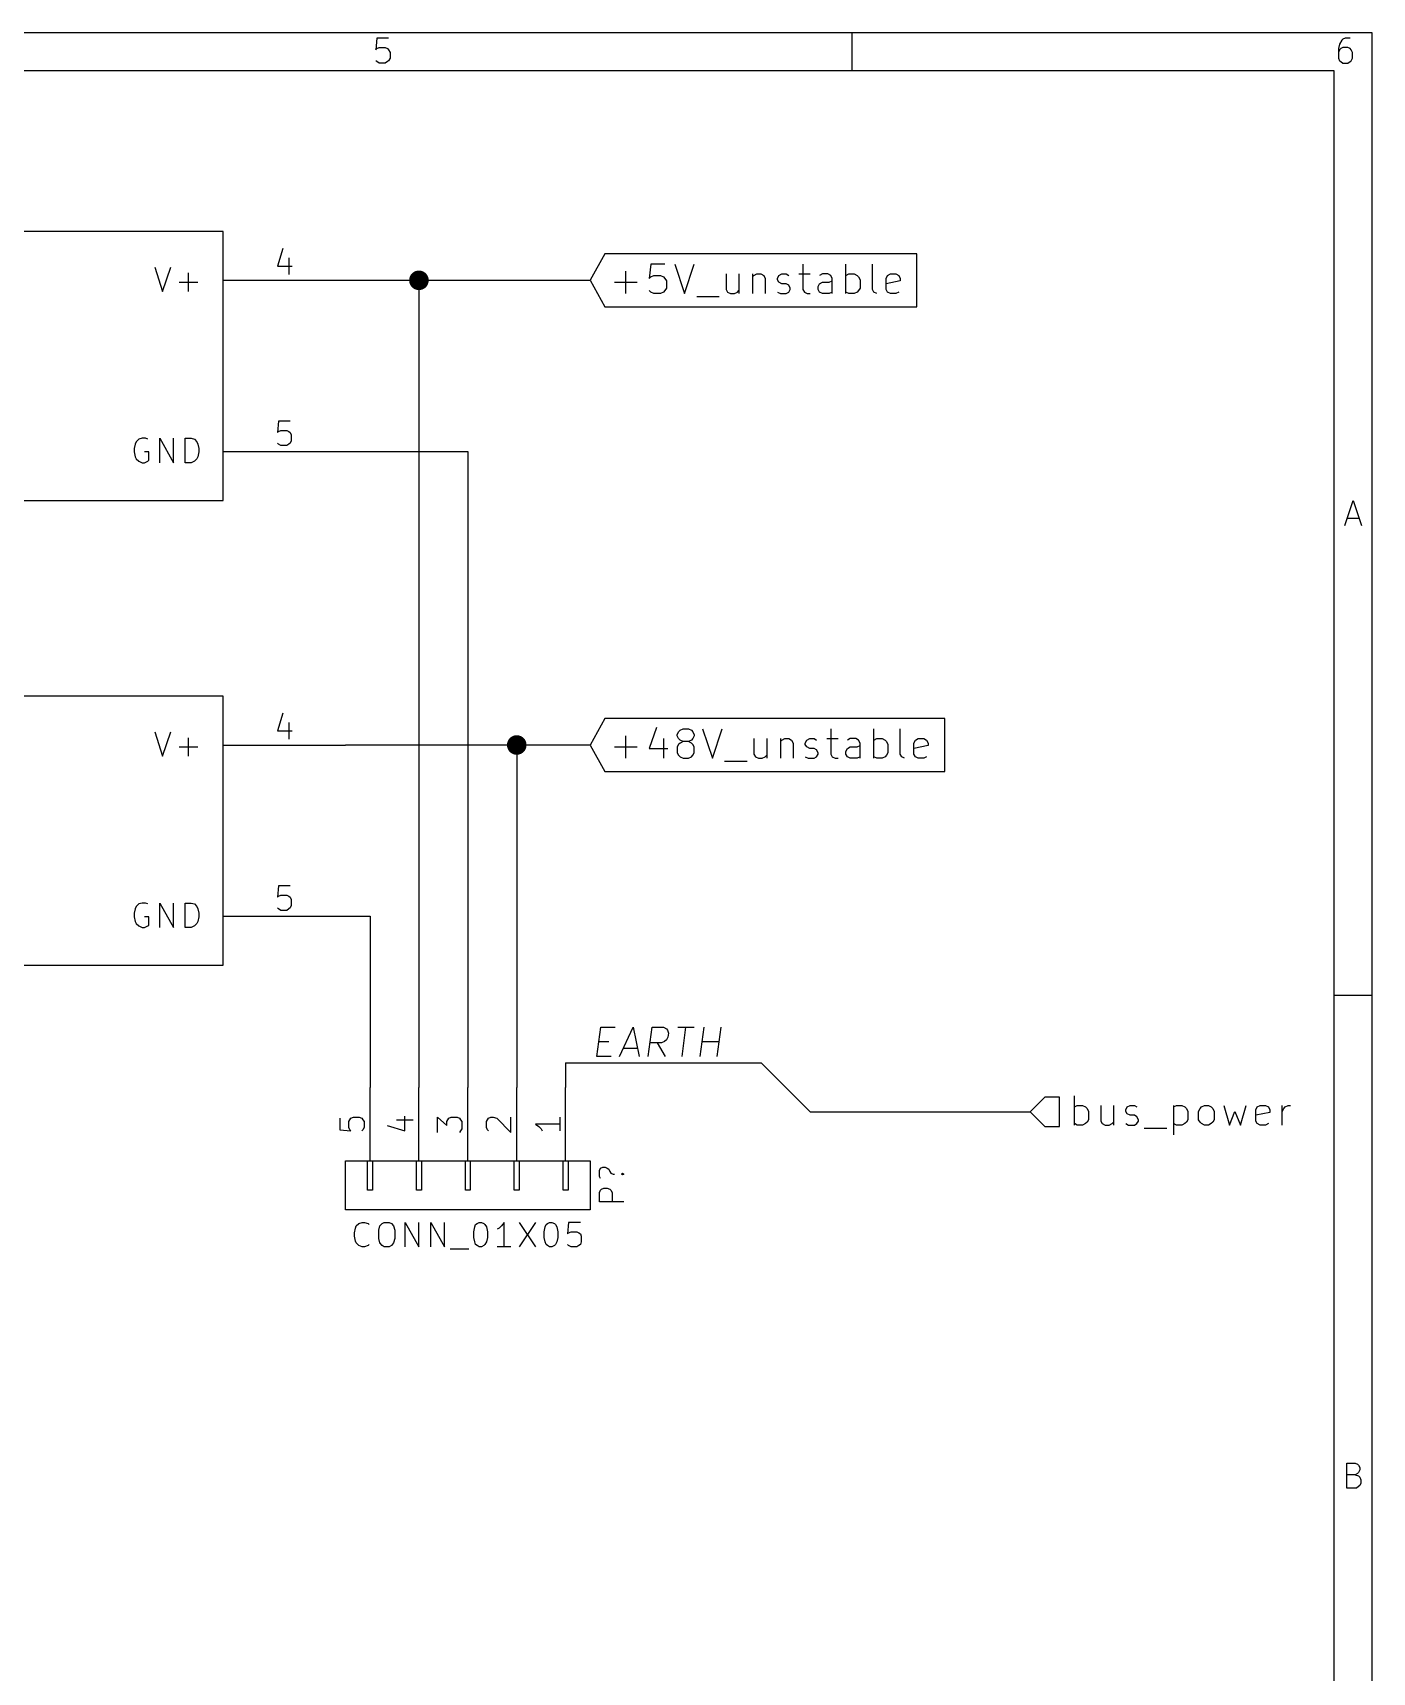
# Model space of a CAD drawing. Extents: x 10 to 287, y -200 to -10.
# Drawn here: x 217.4 to 287, y -95.1 to -10 of the extents above; entities that cross this region are included whole.
import ezdxf

# ---------------------------------------------------------------- set-up
doc = ezdxf.new("R2010")
doc.units = 0
doc.header["$MEASUREMENT"] = 0
doc.layers.add('BLACK', color=7, linetype='CONTINUOUS')
doc.layers.add('WHITE', color=7, linetype='CONTINUOUS')

msp = doc.modelspace()

# ---------------------------------------------------------------- linework, layer by layer
at = {"layer": 'Black'}
for p, q in [((286.995, -10.0076), (10.0076, -10.0076)), ((259.994, -11.9888), (259.994, -10.0076)), ((286.995, -200), (286.995, -10.0076)), ((235.306, -10.287), (235.255, -10.8966)), ((235.255, -10.8966), (235.306, -10.8204)), ((235.915, -10.287), (235.306, -10.287)), ((235.306, -10.8204), (235.433, -10.7696)), ((235.433, -10.7696), (235.737, -10.7696)), ((235.737, -10.7696), (235.864, -10.8204)), ((235.864, -10.8204), (235.915, -10.8966)), ((235.915, -10.8966), (235.991, -11.0236)), ((235.991, -11.0236), (235.991, -11.3284)), ((285.293, -10.5918), (285.242, -10.8204)), ((285.242, -10.8204), (285.242, -11.3284)), ((285.293, -10.8966), (285.242, -11.0236)), ((285.42, -10.3886), (285.293, -10.5918)), ((285.369, -10.8204), (285.293, -10.8966)), ((285.471, -10.7696), (285.369, -10.8204)), ((285.471, -10.3378), (285.42, -10.3886)), ((285.598, -10.287), (285.471, -10.3378)), ((285.725, -10.7696), (285.471, -10.7696)), ((285.852, -10.287), (285.598, -10.287)), ((285.852, -10.8204), (285.725, -10.7696)), ((285.902, -10.8966), (285.852, -10.8204)), ((285.979, -11.0236), (285.902, -10.8966)), ((285.979, -11.3284), (285.979, -11.0236)), ((235.306, -11.5062), (235.255, -11.4554)), ((235.433, -11.5824), (235.306, -11.5062)), ((235.737, -11.5824), (235.433, -11.5824)), ((235.864, -11.5062), (235.737, -11.5824)), ((235.915, -11.4554), (235.864, -11.5062)), ((235.991, -11.3284), (235.915, -11.4554)), ((285.242, -11.3284), (285.293, -11.4554)), ((285.293, -11.4554), (285.369, -11.5062)), ((285.369, -11.5062), (285.471, -11.5824)), ((285.471, -11.5824), (285.725, -11.5824)), ((285.725, -11.5824), (285.852, -11.5062)), ((285.852, -11.5062), (285.902, -11.4554)), ((285.902, -11.4554), (285.979, -11.3284)), ((285.013, -11.9888), (11.9888, -11.9888)), ((285.013, -198.018), (285.013, -11.9888)), ((227.33, -20.32), (185.42, -20.32)), ((227.33, -34.29), (227.33, -20.32)), ((230.429, -21.209), (230.149, -22.1234)), ((230.149, -22.1234), (230.911, -22.1234)), ((230.734, -21.6916), (230.734, -22.5552)), ((247.142, -21.4884), (246.38, -22.86)), ((263.347, -21.4884), (247.142, -21.4884)), ((249.53, -22.0218), (249.453, -22.7584)), ((250.266, -22.0218), (249.53, -22.0218)), ((250.774, -22.0218), (251.282, -23.5458)), ((251.282, -23.5458), (251.79, -22.0218)), ((257.429, -22.0218), (257.429, -23.3426)), ((259.664, -23.5458), (259.664, -22.0218)), ((261.036, -23.3426), (261.036, -22.0218)), ((263.347, -22.86), (263.347, -21.4884)), ((227.33, -22.86), (233.68, -22.86)), ((233.68, -22.86), (246.38, -22.86)), ((237.49, -22.86), (237.49, -64.77)), ((246.38, -22.86), (247.142, -24.2316)), ((247.65, -22.9616), (248.818, -22.9616)), ((248.234, -23.5458), (248.234, -22.3774)), ((249.453, -22.7584), (249.53, -22.6822)), ((249.53, -22.6822), (249.682, -22.606)), ((249.682, -22.606), (250.038, -22.606)), ((250.038, -22.606), (250.19, -22.6822)), ((250.19, -22.6822), (250.266, -22.7584)), ((250.266, -22.7584), (250.342, -22.8854)), ((250.342, -22.8854), (250.342, -23.2664)), ((253.441, -22.5298), (253.441, -23.3426)), ((254.102, -22.5298), (254.102, -23.5458)), ((254.813, -22.5298), (254.813, -23.5458)), ((254.813, -22.6822), (254.889, -22.606)), ((254.889, -22.606), (255.041, -22.5298)), ((255.041, -22.5298), (255.245, -22.5298)), ((255.245, -22.5298), (255.397, -22.606)), ((255.397, -22.606), (255.473, -22.7584)), ((255.473, -22.7584), (255.473, -23.5458)), ((256.108, -22.7584), (256.184, -22.606)), ((256.108, -22.8346), (256.108, -22.7584)), ((256.184, -22.9616), (256.108, -22.8346)), ((256.184, -22.606), (256.337, -22.5298)), ((256.337, -23.0378), (256.184, -22.9616)), ((256.337, -22.5298), (256.565, -22.5298)), ((256.565, -22.5298), (256.692, -22.606)), ((257.226, -22.5298), (257.81, -22.5298)), ((258.445, -22.5298), (258.293, -22.606)), ((258.293, -23.0378), (258.445, -22.9616)), ((258.724, -22.5298), (258.445, -22.5298)), ((258.445, -22.9616), (258.801, -22.9616)), ((258.877, -22.606), (258.724, -22.5298)), ((258.801, -22.9616), (258.953, -22.8854)), ((258.953, -22.7584), (258.877, -22.606)), ((258.953, -23.5458), (258.953, -22.7584)), ((259.664, -22.606), (259.817, -22.5298)), ((259.817, -22.5298), (260.096, -22.5298)), ((260.096, -22.5298), (260.248, -22.606)), ((260.248, -22.606), (260.325, -22.6822)), ((260.325, -22.6822), (260.401, -22.8346)), ((260.401, -22.8346), (260.401, -23.2664)), ((261.747, -22.7584), (261.823, -22.606)), ((261.747, -23.3426), (261.747, -22.7584)), ((262.484, -22.8854), (261.747, -23.0378)), ((261.823, -22.606), (261.976, -22.5298)), ((261.976, -22.5298), (262.255, -22.5298)), ((262.255, -22.5298), (262.407, -22.606)), ((262.407, -22.606), (262.484, -22.7584)), ((262.484, -22.7584), (262.484, -22.8854)), ((263.347, -24.2316), (263.347, -22.86)), ((249.53, -23.4696), (249.453, -23.3934)), ((249.682, -23.5458), (249.53, -23.4696)), ((250.038, -23.5458), (249.682, -23.5458)), ((250.19, -23.4696), (250.038, -23.5458)), ((250.266, -23.3934), (250.19, -23.4696)), ((250.342, -23.2664), (250.266, -23.3934)), ((251.917, -23.6982), (253.086, -23.6982)), ((253.441, -23.3426), (253.517, -23.4696)), ((253.517, -23.4696), (253.67, -23.5458)), ((253.67, -23.5458), (253.873, -23.5458)), ((253.873, -23.5458), (254.025, -23.4696)), ((254.025, -23.4696), (254.102, -23.3934)), ((256.108, -23.4696), (256.261, -23.5458)), ((256.261, -23.5458), (256.565, -23.5458)), ((256.565, -23.0378), (256.337, -23.0378)), ((256.692, -23.114), (256.565, -23.0378)), ((256.565, -23.5458), (256.692, -23.4696)), ((256.769, -23.2664), (256.692, -23.114)), ((256.692, -23.4696), (256.769, -23.3426)), ((256.769, -23.3426), (256.769, -23.2664)), ((257.429, -23.3426), (257.505, -23.4696)), ((257.505, -23.4696), (257.658, -23.5458)), ((257.658, -23.5458), (257.81, -23.5458)), ((258.216, -23.1902), (258.293, -23.0378)), ((258.216, -23.3426), (258.216, -23.1902)), ((258.293, -23.4696), (258.216, -23.3426)), ((258.445, -23.5458), (258.293, -23.4696)), ((258.801, -23.5458), (258.445, -23.5458)), ((258.953, -23.4696), (258.801, -23.5458)), ((259.817, -23.5458), (259.664, -23.4696)), ((260.096, -23.5458), (259.817, -23.5458)), ((260.248, -23.4696), (260.096, -23.5458)), ((260.325, -23.3934), (260.248, -23.4696)), ((260.401, -23.2664), (260.325, -23.3934)), ((261.112, -23.4696), (261.036, -23.3426)), ((261.264, -23.5458), (261.112, -23.4696)), ((261.823, -23.4696), (261.747, -23.3426)), ((261.976, -23.5458), (261.823, -23.4696)), ((262.255, -23.5458), (261.976, -23.5458)), ((262.407, -23.4696), (262.255, -23.5458)), ((247.142, -24.2316), (263.347, -24.2316)), ((230.2, -30.1752), (230.149, -30.7594)), ((230.81, -30.1752), (230.2, -30.1752)), ((230.149, -30.7594), (230.2, -30.7086)), ((230.2, -31.369), (230.149, -31.3182)), ((230.2, -30.7086), (230.327, -30.6578)), ((230.327, -31.4452), (230.2, -31.369)), ((230.327, -30.6578), (230.632, -30.6578)), ((230.632, -31.4452), (230.327, -31.4452)), ((230.632, -30.6578), (230.734, -30.7086)), ((230.734, -31.369), (230.632, -31.4452)), ((230.734, -30.7086), (230.81, -30.7594)), ((230.81, -31.3182), (230.734, -31.369)), ((230.81, -30.7594), (230.861, -30.8864)), ((230.861, -31.1912), (230.81, -31.3182)), ((230.861, -30.8864), (230.861, -31.1912)), ((227.33, -31.75), (233.68, -31.75)), ((233.68, -31.75), (240.03, -31.75)), ((240.03, -31.75), (240.03, -64.77)), ((185.42, -34.29), (227.33, -34.29)), ((285.572, -35.5854), (286.004, -34.29)), ((286.004, -34.29), (286.436, -35.5854)), ((285.699, -35.2044), (286.309, -35.2044)), ((227.33, -44.45), (185.42, -44.45)), ((227.33, -58.42), (227.33, -44.45)), ((230.429, -45.339), (230.149, -46.2534)), ((230.734, -45.8216), (230.734, -46.6852)), ((247.142, -45.6184), (246.38, -46.99)), ((264.795, -45.6184), (247.142, -45.6184)), ((264.795, -46.99), (264.795, -45.6184)), ((230.149, -46.2534), (230.911, -46.2534)), ((248.234, -47.6758), (248.234, -46.5074)), ((249.834, -46.0756), (249.453, -47.1678)), ((250.19, -46.6598), (250.19, -47.6758)), ((250.901, -46.4566), (250.977, -46.3042)), ((250.901, -46.5074), (250.901, -46.4566)), ((250.977, -46.6598), (250.901, -46.5074)), ((250.977, -46.3042), (251.054, -46.228)), ((251.054, -46.736), (250.977, -46.6598)), ((251.054, -46.228), (251.206, -46.1518)), ((251.206, -46.8122), (251.054, -46.736)), ((251.206, -46.8122), (251.054, -46.8884)), ((251.206, -46.1518), (251.485, -46.1518)), ((251.485, -46.8122), (251.206, -46.8122)), ((251.485, -46.1518), (251.638, -46.228)), ((251.638, -46.736), (251.485, -46.8122)), ((251.638, -46.8884), (251.485, -46.8122)), ((251.638, -46.228), (251.714, -46.3042)), ((251.714, -46.6598), (251.638, -46.736)), ((251.714, -46.3042), (251.79, -46.4566)), ((251.79, -46.5074), (251.714, -46.6598)), ((251.79, -46.4566), (251.79, -46.5074)), ((252.222, -46.1518), (252.73, -47.6758)), ((252.73, -47.6758), (253.238, -46.1518)), ((254.889, -46.6598), (254.889, -47.4726)), ((255.549, -46.6598), (255.549, -47.6758)), ((256.261, -46.6598), (256.261, -47.6758)), ((256.261, -46.8122), (256.337, -46.736)), ((256.337, -46.736), (256.489, -46.6598)), ((256.489, -46.6598), (256.692, -46.6598)), ((256.692, -46.6598), (256.845, -46.736)), ((256.845, -46.736), (256.921, -46.8884)), ((257.556, -46.8884), (257.632, -46.736)), ((257.632, -46.736), (257.785, -46.6598)), ((257.785, -46.6598), (258.013, -46.6598)), ((258.013, -46.6598), (258.14, -46.736)), ((258.674, -46.6598), (259.258, -46.6598)), ((258.877, -46.1518), (258.877, -47.4726)), ((259.893, -46.6598), (259.74, -46.736)), ((260.172, -46.6598), (259.893, -46.6598)), ((260.325, -46.736), (260.172, -46.6598)), ((260.401, -46.8884), (260.325, -46.736)), ((261.112, -47.6758), (261.112, -46.1518)), ((261.112, -46.736), (261.264, -46.6598)), ((261.264, -46.6598), (261.544, -46.6598)), ((261.544, -46.6598), (261.696, -46.736)), ((261.696, -46.736), (261.772, -46.8122)), ((261.772, -46.8122), (261.849, -46.9646)), ((262.484, -47.4726), (262.484, -46.1518)), ((263.195, -46.8884), (263.271, -46.736)), ((263.271, -46.736), (263.423, -46.6598)), ((263.423, -46.6598), (263.703, -46.6598)), ((263.703, -46.6598), (263.855, -46.736)), ((263.855, -46.736), (263.931, -46.8884)), ((227.33, -46.99), (233.68, -46.99)), ((246.38, -46.99), (233.68, -46.99)), ((242.57, -46.99), (242.57, -64.77)), ((246.38, -46.99), (247.142, -48.3616)), ((247.65, -47.0916), (248.818, -47.0916)), ((249.453, -47.1678), (250.419, -47.1678)), ((250.977, -46.9646), (250.901, -47.0916)), ((250.901, -47.0916), (250.901, -47.3964)), ((250.901, -47.3964), (250.977, -47.5234)), ((251.054, -46.8884), (250.977, -46.9646)), ((250.977, -47.5234), (251.054, -47.5996)), ((251.054, -47.5996), (251.206, -47.6758)), ((251.485, -47.6758), (251.638, -47.5996)), ((251.714, -46.9646), (251.638, -46.8884)), ((251.638, -47.5996), (251.714, -47.5234)), ((251.79, -47.0916), (251.714, -46.9646)), ((251.714, -47.5234), (251.79, -47.3964)), ((251.79, -47.3964), (251.79, -47.0916)), ((254.889, -47.4726), (254.965, -47.5996)), ((254.965, -47.5996), (255.118, -47.6758)), ((255.321, -47.6758), (255.473, -47.5996)), ((255.473, -47.5996), (255.549, -47.5234)), ((256.921, -46.8884), (256.921, -47.6758)), ((257.556, -46.9646), (257.556, -46.8884)), ((257.632, -47.0916), (257.556, -46.9646)), ((257.556, -47.5996), (257.708, -47.6758)), ((257.785, -47.1678), (257.632, -47.0916)), ((258.013, -47.1678), (257.785, -47.1678)), ((258.14, -47.244), (258.013, -47.1678)), ((258.013, -47.6758), (258.14, -47.5996)), ((258.216, -47.3964), (258.14, -47.244)), ((258.14, -47.5996), (258.216, -47.4726)), ((258.216, -47.4726), (258.216, -47.3964)), ((258.877, -47.4726), (258.953, -47.5996)), ((258.953, -47.5996), (259.105, -47.6758)), ((259.664, -47.3202), (259.74, -47.1678)), ((259.664, -47.4726), (259.664, -47.3202)), ((259.74, -47.5996), (259.664, -47.4726)), ((259.74, -47.1678), (259.893, -47.0916)), ((259.893, -47.6758), (259.74, -47.5996)), ((259.893, -47.0916), (260.248, -47.0916)), ((260.248, -47.0916), (260.401, -47.0154)), ((260.401, -47.5996), (260.248, -47.6758)), ((260.401, -47.6758), (260.401, -46.8884)), ((261.264, -47.6758), (261.112, -47.5996)), ((261.696, -47.5996), (261.544, -47.6758)), ((261.772, -47.5234), (261.696, -47.5996)), ((261.849, -47.3964), (261.772, -47.5234)), ((261.849, -46.9646), (261.849, -47.3964)), ((262.56, -47.5996), (262.484, -47.4726)), ((262.712, -47.6758), (262.56, -47.5996)), ((263.195, -47.4726), (263.195, -46.8884)), ((263.931, -47.0154), (263.195, -47.1678)), ((263.271, -47.5996), (263.195, -47.4726)), ((263.423, -47.6758), (263.271, -47.5996)), ((263.855, -47.5996), (263.703, -47.6758)), ((263.931, -46.8884), (263.931, -47.0154)), ((264.795, -48.3616), (264.795, -46.99)), ((247.142, -48.3616), (264.795, -48.3616)), ((251.206, -47.6758), (251.485, -47.6758)), ((253.365, -47.8282), (254.533, -47.8282)), ((255.118, -47.6758), (255.321, -47.6758)), ((257.708, -47.6758), (258.013, -47.6758)), ((259.105, -47.6758), (259.258, -47.6758)), ((260.248, -47.6758), (259.893, -47.6758)), ((261.544, -47.6758), (261.264, -47.6758)), ((263.703, -47.6758), (263.423, -47.6758)), ((230.2, -54.3052), (230.149, -54.8894)), ((230.81, -54.3052), (230.2, -54.3052)), ((230.149, -54.8894), (230.2, -54.8386)), ((230.2, -54.8386), (230.327, -54.7878)), ((230.327, -54.7878), (230.632, -54.7878)), ((230.632, -54.7878), (230.734, -54.8386)), ((230.734, -54.8386), (230.81, -54.8894)), ((230.81, -54.8894), (230.861, -55.0164)), ((230.861, -55.3212), (230.81, -55.4482)), ((230.861, -55.0164), (230.861, -55.3212)), ((227.33, -55.88), (233.68, -55.88)), ((230.2, -55.499), (230.149, -55.4482)), ((230.327, -55.5752), (230.2, -55.499)), ((230.632, -55.5752), (230.327, -55.5752)), ((230.734, -55.499), (230.632, -55.5752)), ((230.81, -55.4482), (230.734, -55.499)), ((233.68, -55.88), (234.95, -55.88)), ((234.95, -55.88), (234.95, -64.77)), ((185.42, -58.42), (227.33, -58.42)), ((286.995, -59.9948), (285.013, -59.9948)), ((245.11, -63.5), (255.27, -63.5)), ((245.11, -63.5), (245.11, -64.77)), ((255.27, -63.5), (257.81, -66.04)), ((234.95, -68.58), (234.95, -64.77)), ((237.49, -68.58), (237.49, -64.77)), ((240.03, -68.58), (240.03, -64.77)), ((242.57, -68.58), (242.57, -64.77)), ((245.11, -68.58), (245.11, -64.77)), ((270.002, -65.278), (269.24, -66.04)), ((270.764, -65.278), (270.002, -65.278)), ((270.764, -66.802), (270.764, -65.278)), ((271.526, -66.7258), (271.526, -65.2018)), ((233.375, -66.3702), (233.375, -66.9798)), ((233.909, -66.4464), (233.959, -66.3702)), ((233.959, -66.3702), (234.086, -66.3194)), ((234.086, -66.3194), (234.391, -66.3194)), ((234.391, -66.3194), (234.518, -66.3702)), ((234.518, -66.3702), (234.569, -66.4464)), ((236.753, -67.0306), (236.753, -66.2686)), ((238.455, -67.1068), (238.455, -66.3194)), ((238.455, -66.3194), (238.938, -66.7512)), ((238.989, -66.4464), (239.039, -66.3702)), ((239.039, -66.3702), (239.166, -66.3194)), ((239.166, -66.3194), (239.471, -66.3194)), ((239.471, -66.3194), (239.598, -66.3702)), ((239.598, -66.3702), (239.649, -66.4464)), ((241.046, -66.4464), (241.097, -66.3702)), ((241.097, -66.3702), (241.224, -66.3194)), ((241.224, -66.3194), (241.351, -66.3194)), ((241.351, -66.3194), (241.529, -66.3702)), ((241.529, -66.3702), (242.265, -67.1068)), ((242.265, -67.1068), (242.265, -66.3194)), ((244.805, -66.3194), (244.805, -67.0306)), ((257.81, -66.04), (269.24, -66.04)), ((269.24, -66.04), (270.002, -66.802)), ((271.526, -65.786), (271.678, -65.7098)), ((271.678, -65.7098), (271.958, -65.7098)), ((271.958, -65.7098), (272.11, -65.786)), ((272.11, -65.786), (272.186, -65.8622)), ((272.186, -65.8622), (272.263, -66.0146)), ((272.263, -66.0146), (272.263, -66.4464)), ((272.898, -65.7098), (272.898, -66.5226)), ((273.558, -65.7098), (273.558, -66.7258)), ((274.193, -65.9384), (274.269, -65.786)), ((274.193, -66.0146), (274.193, -65.9384)), ((274.269, -66.1416), (274.193, -66.0146)), ((274.269, -65.786), (274.422, -65.7098)), ((274.422, -66.2178), (274.269, -66.1416)), ((274.422, -65.7098), (274.65, -65.7098)), ((274.65, -66.2178), (274.422, -66.2178)), ((274.65, -65.7098), (274.777, -65.786)), ((274.777, -66.294), (274.65, -66.2178)), ((274.853, -66.4464), (274.777, -66.294)), ((276.682, -65.7098), (276.682, -67.2338)), ((276.682, -65.786), (276.835, -65.7098)), ((276.835, -65.7098), (277.114, -65.7098)), ((277.114, -65.7098), (277.266, -65.786)), ((277.266, -65.786), (277.343, -65.8622)), ((277.343, -65.8622), (277.419, -66.0146)), ((277.419, -66.0146), (277.419, -66.4464)), ((277.978, -66.0146), (278.054, -65.8622)), ((277.978, -66.4464), (277.978, -66.0146)), ((278.054, -65.8622), (278.13, -65.786)), ((278.13, -65.786), (278.282, -65.7098)), ((278.282, -65.7098), (278.486, -65.7098)), ((278.486, -65.7098), (278.638, -65.786)), ((278.638, -65.786), (278.714, -65.8622)), ((278.714, -65.8622), (278.79, -66.0146)), ((278.79, -66.0146), (278.79, -66.4464)), ((279.298, -65.7098), (279.578, -66.7258)), ((279.578, -66.7258), (279.857, -66.0146)), ((279.857, -66.0146), (280.162, -66.7258)), ((280.162, -66.7258), (280.441, -65.7098)), ((280.949, -65.9384), (281.026, -65.786)), ((280.949, -66.5226), (280.949, -65.9384)), ((281.686, -66.0654), (280.949, -66.2178)), ((281.026, -65.786), (281.178, -65.7098)), ((281.178, -65.7098), (281.457, -65.7098)), ((281.457, -65.7098), (281.61, -65.786)), ((281.61, -65.786), (281.686, -65.9384)), ((281.686, -65.9384), (281.686, -66.0654)), ((282.321, -66.7258), (282.321, -65.7098)), ((282.321, -66.0146), (282.397, -65.8622)), ((282.397, -65.8622), (282.473, -65.786)), ((282.473, -65.786), (282.626, -65.7098)), ((282.626, -65.7098), (282.753, -65.7098)), ((233.375, -66.9798), (233.959, -67.0306)), ((233.858, -66.548), (233.909, -66.4464)), ((233.858, -66.8528), (233.858, -66.548)), ((233.909, -66.9798), (233.858, -66.8528)), ((233.959, -67.0306), (233.909, -66.9798)), ((234.569, -66.9798), (234.518, -67.0306)), ((234.569, -66.4464), (234.645, -66.548)), ((234.645, -66.8528), (234.569, -66.9798)), ((234.645, -66.548), (234.645, -66.8528)), ((235.839, -66.7512), (236.753, -67.0306)), ((236.322, -66.4464), (237.185, -66.4464)), ((238.938, -66.548), (238.989, -66.4464)), ((238.938, -66.7512), (238.938, -66.548)), ((239.649, -67.0306), (239.598, -67.1068)), ((239.649, -66.4464), (239.725, -66.548)), ((239.725, -66.929), (239.649, -67.0306)), ((239.725, -66.548), (239.725, -66.929)), ((240.995, -66.548), (241.046, -66.4464)), ((240.995, -66.8528), (240.995, -66.548)), ((241.046, -66.9798), (240.995, -66.8528)), ((241.097, -67.0306), (241.046, -66.9798)), ((244.805, -66.675), (243.535, -66.675)), ((243.535, -66.675), (243.713, -66.802)), ((243.713, -66.802), (243.84, -66.929)), ((243.84, -66.929), (243.891, -67.0306)), ((270.002, -66.802), (270.764, -66.802)), ((271.678, -66.7258), (271.526, -66.6496)), ((271.958, -66.7258), (271.678, -66.7258)), ((272.11, -66.6496), (271.958, -66.7258)), ((272.186, -66.5734), (272.11, -66.6496)), ((272.263, -66.4464), (272.186, -66.5734)), ((272.898, -66.5226), (272.974, -66.6496)), ((272.974, -66.6496), (273.126, -66.7258)), ((273.126, -66.7258), (273.329, -66.7258)), ((273.329, -66.7258), (273.482, -66.6496)), ((273.482, -66.6496), (273.558, -66.5734)), ((274.193, -66.6496), (274.345, -66.7258)), ((274.345, -66.7258), (274.65, -66.7258)), ((274.65, -66.7258), (274.777, -66.6496)), ((274.777, -66.6496), (274.853, -66.5226)), ((274.853, -66.5226), (274.853, -66.4464)), ((275.158, -66.8782), (276.327, -66.8782)), ((276.835, -66.7258), (276.682, -66.6496)), ((277.114, -66.7258), (276.835, -66.7258)), ((277.266, -66.6496), (277.114, -66.7258)), ((277.343, -66.5734), (277.266, -66.6496)), ((277.419, -66.4464), (277.343, -66.5734)), ((278.054, -66.5734), (277.978, -66.4464)), ((278.13, -66.6496), (278.054, -66.5734)), ((278.282, -66.7258), (278.13, -66.6496)), ((278.486, -66.7258), (278.282, -66.7258)), ((278.638, -66.6496), (278.486, -66.7258)), ((278.714, -66.5734), (278.638, -66.6496)), ((278.79, -66.4464), (278.714, -66.5734)), ((281.026, -66.6496), (280.949, -66.5226)), ((281.178, -66.7258), (281.026, -66.6496)), ((281.457, -66.7258), (281.178, -66.7258)), ((281.61, -66.6496), (281.457, -66.7258)), ((233.68, -71.12), (233.68, -68.58)), ((233.68, -68.58), (246.38, -68.58)), ((234.823, -70.104), (234.823, -68.58)), ((234.823, -68.58), (235.077, -68.58)), ((235.077, -68.58), (235.077, -70.104)), ((237.363, -70.104), (237.363, -68.58)), ((237.363, -68.58), (237.617, -68.58)), ((237.617, -68.58), (237.617, -70.104)), ((239.903, -70.104), (239.903, -68.58)), ((239.903, -68.58), (240.157, -68.58)), ((240.157, -68.58), (240.157, -70.104)), ((242.443, -70.104), (242.443, -68.58)), ((242.443, -68.58), (242.697, -68.58)), ((242.697, -68.58), (242.697, -70.104)), ((244.983, -70.104), (244.983, -68.58)), ((244.983, -68.58), (245.237, -68.58)), ((245.237, -68.58), (245.237, -70.104)), ((246.38, -68.58), (246.38, -71.12)), ((235.077, -70.104), (234.823, -70.104)), ((237.617, -70.104), (237.363, -70.104)), ((240.157, -70.104), (239.903, -70.104)), ((242.697, -70.104), (242.443, -70.104)), ((245.237, -70.104), (244.983, -70.104)), ((246.38, -71.12), (233.68, -71.12)), ((234.137, -72.3138), (234.188, -72.0852)), ((234.137, -72.4916), (234.137, -72.3138)), ((234.188, -72.0852), (234.239, -71.9582)), ((234.239, -71.9582), (234.366, -71.8312)), ((234.366, -71.8312), (234.544, -71.7804)), ((234.544, -71.7804), (234.671, -71.7804)), ((234.671, -71.7804), (234.848, -71.8312)), ((234.848, -71.8312), (234.899, -71.882)), ((235.407, -72.1868), (235.458, -71.9582)), ((235.407, -72.6186), (235.407, -72.1868)), ((235.458, -71.9582), (235.585, -71.8312)), ((235.585, -71.8312), (235.687, -71.7804)), ((235.687, -71.7804), (235.941, -71.7804)), ((235.941, -71.7804), (236.068, -71.8312)), ((236.068, -71.8312), (236.169, -71.9582)), ((236.169, -71.9582), (236.245, -72.1868)), ((236.245, -72.1868), (236.245, -72.6186)), ((236.779, -73.0504), (236.779, -71.7804)), ((236.779, -71.7804), (237.49, -73.0504)), ((237.49, -73.0504), (237.49, -71.7804)), ((238.1, -73.0504), (238.1, -71.7804)), ((238.1, -71.7804), (238.811, -73.0504)), ((238.811, -73.0504), (238.811, -71.7804)), ((240.335, -72.263), (240.386, -72.009)), ((240.335, -72.5678), (240.335, -72.263)), ((240.386, -72.009), (240.436, -71.882)), ((240.436, -71.882), (240.513, -71.8312)), ((240.513, -71.8312), (240.614, -71.7804)), ((240.614, -71.7804), (240.741, -71.7804)), ((240.741, -71.7804), (240.868, -71.8312)), ((240.868, -71.8312), (240.919, -71.882)), ((240.919, -71.882), (240.995, -72.009)), ((240.995, -72.009), (241.046, -72.263)), ((241.046, -72.263), (241.046, -72.5678)), ((241.656, -72.0852), (241.554, -72.136)), ((241.783, -71.9582), (241.656, -72.0852)), ((241.91, -71.7804), (241.783, -71.9582)), ((241.91, -73.0504), (241.91, -71.7804)), ((242.697, -71.7804), (243.535, -73.0504)), ((243.535, -71.7804), (242.697, -73.0504)), ((243.992, -72.263), (244.043, -72.009)), ((243.992, -72.5678), (243.992, -72.263)), ((244.043, -72.009), (244.094, -71.882)), ((244.094, -71.882), (244.17, -71.8312)), ((244.17, -71.8312), (244.272, -71.7804)), ((244.272, -71.7804), (244.399, -71.7804)), ((244.399, -71.7804), (244.526, -71.8312)), ((244.526, -71.8312), (244.577, -71.882)), ((244.577, -71.882), (244.653, -72.009)), ((244.653, -72.009), (244.704, -72.263)), ((244.704, -72.263), (244.704, -72.5678)), ((245.262, -71.7804), (245.212, -72.3646)), ((245.212, -72.3646), (245.262, -72.3138)), ((245.872, -71.7804), (245.262, -71.7804)), ((245.262, -72.3138), (245.389, -72.263)), ((245.389, -72.263), (245.694, -72.263)), ((245.694, -72.263), (245.796, -72.3138)), ((245.796, -72.3138), (245.872, -72.3646)), ((234.188, -72.7456), (234.137, -72.4916)), ((234.239, -72.8472), (234.188, -72.7456)), ((234.366, -72.9742), (234.239, -72.8472)), ((234.544, -73.0504), (234.366, -72.9742)), ((234.671, -73.0504), (234.544, -73.0504)), ((234.848, -72.9742), (234.671, -73.0504)), ((234.899, -72.9234), (234.848, -72.9742)), ((235.458, -72.8472), (235.407, -72.6186)), ((235.585, -72.9742), (235.458, -72.8472)), ((235.687, -73.0504), (235.585, -72.9742)), ((235.941, -73.0504), (235.687, -73.0504)), ((236.068, -72.9742), (235.941, -73.0504)), ((236.169, -72.8472), (236.068, -72.9742)), ((236.245, -72.6186), (236.169, -72.8472)), ((239.116, -73.152), (240.081, -73.152)), ((240.386, -72.7964), (240.335, -72.5678)), ((240.436, -72.9234), (240.386, -72.7964)), ((240.513, -72.9742), (240.436, -72.9234)), ((240.614, -73.0504), (240.513, -72.9742)), ((240.741, -73.0504), (240.614, -73.0504)), ((240.868, -72.9742), (240.741, -73.0504)), ((240.919, -72.9234), (240.868, -72.9742)), ((240.995, -72.7964), (240.919, -72.9234)), ((241.046, -72.5678), (240.995, -72.7964)), ((242.265, -73.0504), (241.554, -73.0504)), ((244.043, -72.7964), (243.992, -72.5678)), ((244.094, -72.9234), (244.043, -72.7964)), ((244.17, -72.9742), (244.094, -72.9234)), ((244.272, -73.0504), (244.17, -72.9742)), ((244.399, -73.0504), (244.272, -73.0504)), ((244.526, -72.9742), (244.399, -73.0504)), ((244.577, -72.9234), (244.526, -72.9742)), ((244.653, -72.7964), (244.577, -72.9234)), ((244.704, -72.5678), (244.653, -72.7964)), ((245.262, -72.9742), (245.212, -72.9234)), ((245.389, -73.0504), (245.262, -72.9742)), ((245.694, -73.0504), (245.389, -73.0504)), ((245.796, -72.9742), (245.694, -73.0504)), ((245.872, -72.9234), (245.796, -72.9742)), ((245.872, -72.3646), (245.923, -72.4916)), ((245.923, -72.7964), (245.872, -72.9234)), ((245.923, -72.4916), (245.923, -72.7964)), ((285.674, -85.5726), (285.674, -84.2772)), ((285.674, -84.2772), (286.106, -84.2772)), ((286.106, -84.8868), (285.674, -84.8868)), ((286.106, -84.2772), (286.233, -84.328)), ((286.233, -84.8106), (286.106, -84.8868)), ((286.106, -84.8868), (286.283, -84.9376)), ((286.233, -84.328), (286.283, -84.3788)), ((286.283, -84.7598), (286.233, -84.8106)), ((286.283, -84.3788), (286.36, -84.5058)), ((286.36, -84.6328), (286.283, -84.7598)), ((286.283, -84.9376), (286.36, -85.0138)), ((286.36, -84.5058), (286.36, -84.6328)), ((286.36, -85.0138), (286.41, -85.1408)), ((286.182, -85.5726), (285.674, -85.5726)), ((286.283, -85.4964), (286.182, -85.5726)), ((286.36, -85.4456), (286.283, -85.4964)), ((286.41, -85.3186), (286.36, -85.4456)), ((286.41, -85.1408), (286.41, -85.3186))]:
    msp.add_line(p, q, dxfattribs=at)
at = {"layer": 'Black', "const_width": 0.508}
for points in [[(237.236, -22.86, 1), (237.744, -22.86, 1)], [(242.316, -46.99, 1), (242.824, -46.99, 1)]]:
    msp.add_lwpolyline(points, format="xyb", close=True, dxfattribs=at)
at = {"layer": 'White'}
for p, q in [((223.774, -22.1742), (224.18, -23.4442)), ((224.18, -23.4442), (224.612, -22.1742)), ((225.044, -22.9616), (226.009, -22.9616)), ((225.527, -23.4442), (225.527, -22.479)), ((222.758, -31.369), (222.707, -31.5976)), ((222.809, -31.242), (222.758, -31.369)), ((222.936, -31.115), (222.809, -31.242)), ((223.114, -31.0642), (222.936, -31.115)), ((223.291, -31.0642), (223.114, -31.0642)), ((223.418, -31.115), (223.291, -31.0642)), ((224.028, -32.3342), (224.028, -31.0642)), ((224.028, -31.0642), (224.739, -32.3342)), ((224.739, -32.3342), (224.739, -31.0642)), ((225.349, -32.3342), (225.349, -31.0642)), ((225.349, -31.0642), (225.654, -31.0642)), ((225.654, -31.0642), (225.831, -31.115)), ((225.831, -31.115), (225.958, -31.242)), ((225.958, -31.242), (226.009, -31.369)), ((226.009, -31.369), (226.06, -31.5976)), ((222.707, -31.5976), (222.707, -31.7754)), ((222.707, -31.7754), (222.758, -32.0294)), ((222.758, -32.0294), (222.809, -32.131)), ((222.809, -32.131), (222.936, -32.258)), ((222.936, -32.258), (223.114, -32.3342)), ((223.114, -32.3342), (223.241, -32.3342)), ((223.469, -31.7754), (223.241, -31.7754)), ((223.241, -32.3342), (223.418, -32.258)), ((223.418, -32.258), (223.469, -32.2072)), ((223.469, -32.2072), (223.469, -31.7754)), ((225.654, -32.3342), (225.349, -32.3342)), ((225.831, -32.258), (225.654, -32.3342)), ((225.958, -32.131), (225.831, -32.258)), ((226.009, -32.0294), (225.958, -32.131)), ((226.06, -31.7754), (226.009, -32.0294)), ((226.06, -31.5976), (226.06, -31.7754)), ((223.774, -46.3042), (224.18, -47.5742)), ((224.18, -47.5742), (224.612, -46.3042)), ((225.527, -47.5742), (225.527, -46.609)), ((225.044, -47.0916), (226.009, -47.0916)), ((222.936, -55.245), (222.809, -55.372)), ((223.114, -55.1942), (222.936, -55.245)), ((223.291, -55.1942), (223.114, -55.1942)), ((223.418, -55.245), (223.291, -55.1942)), ((224.028, -56.4642), (224.028, -55.1942)), ((224.028, -55.1942), (224.739, -56.4642)), ((224.739, -56.4642), (224.739, -55.1942)), ((225.349, -56.4642), (225.349, -55.1942)), ((225.349, -55.1942), (225.654, -55.1942)), ((225.654, -55.1942), (225.831, -55.245)), ((225.831, -55.245), (225.958, -55.372)), ((222.758, -55.499), (222.707, -55.7276)), ((222.707, -55.7276), (222.707, -55.9054)), ((222.707, -55.9054), (222.758, -56.1594)), ((222.809, -55.372), (222.758, -55.499)), ((222.758, -56.1594), (222.809, -56.261)), ((223.469, -55.9054), (223.241, -55.9054)), ((223.469, -56.3372), (223.469, -55.9054)), ((225.958, -55.372), (226.009, -55.499)), ((226.009, -56.1594), (225.958, -56.261)), ((226.009, -55.499), (226.06, -55.7276)), ((226.06, -55.9054), (226.009, -56.1594)), ((226.06, -55.7276), (226.06, -55.9054)), ((222.809, -56.261), (222.936, -56.388)), ((222.936, -56.388), (223.114, -56.4642)), ((223.114, -56.4642), (223.241, -56.4642)), ((223.241, -56.4642), (223.418, -56.388)), ((223.418, -56.388), (223.469, -56.3372)), ((225.654, -56.4642), (225.349, -56.4642)), ((225.831, -56.388), (225.654, -56.4642)), ((225.958, -56.261), (225.831, -56.388)), ((246.736, -63.1698), (246.939, -61.6458)), ((246.939, -61.6458), (247.675, -61.6458)), ((247.904, -63.1698), (248.615, -61.6458)), ((248.615, -61.6458), (248.92, -63.1698)), ((249.403, -63.1698), (249.606, -61.6458)), ((249.606, -61.6458), (250.19, -61.6458)), ((250.19, -61.6458), (250.342, -61.722)), ((250.342, -61.722), (250.393, -61.7982)), ((250.393, -61.7982), (250.444, -61.9506)), ((250.444, -61.9506), (250.419, -62.1538)), ((250.927, -61.6458), (251.79, -61.6458)), ((251.155, -63.1698), (251.358, -61.6458)), ((252.095, -63.1698), (252.298, -61.6458)), ((252.984, -63.1698), (253.187, -61.6458)), ((246.837, -62.3824), (247.345, -62.3824)), ((248.107, -62.738), (248.844, -62.738)), ((250.088, -62.4586), (249.504, -62.4586)), ((250.292, -63.1698), (249.885, -62.4586)), ((250.241, -62.3824), (250.088, -62.4586)), ((250.342, -62.3062), (250.241, -62.3824)), ((250.419, -62.1538), (250.342, -62.3062)), ((252.197, -62.3824), (253.086, -62.3824)), ((247.472, -63.1698), (246.736, -63.1698)), ((246.913, -68.961), (247.04, -68.9102)), ((247.04, -68.9102), (247.167, -68.9102)), ((247.167, -68.9102), (247.269, -68.961)), ((246.863, -69.088), (246.913, -68.961)), ((246.863, -69.3928), (246.863, -69.088)), ((246.913, -69.4944), (246.863, -69.3928)), ((247.269, -68.961), (247.345, -69.0118)), ((247.345, -69.0118), (247.396, -69.1388)), ((247.396, -69.1388), (247.447, -69.215)), ((247.447, -69.215), (247.574, -69.2658)), ((247.574, -69.2658), (247.65, -69.2658)), ((248.006, -69.2658), (248.056, -69.215)), ((248.056, -69.3166), (248.006, -69.2658)), ((248.006, -69.2658), (248.133, -69.2658)), ((248.056, -69.215), (248.133, -69.2658)), ((248.133, -69.2658), (248.056, -69.3166)), ((246.863, -70.231), (246.913, -70.104)), ((246.863, -70.7136), (246.863, -70.231)), ((246.913, -70.104), (246.964, -70.0532)), ((246.964, -70.0532), (247.091, -70.0024)), ((247.091, -70.0024), (247.269, -70.0024)), ((247.269, -70.0024), (247.396, -70.0532)), ((247.396, -70.0532), (247.447, -70.104)), ((247.447, -70.104), (247.523, -70.231)), ((247.523, -70.231), (247.523, -70.7136)), ((248.133, -70.7136), (246.863, -70.7136))]:
    msp.add_line(p, q, dxfattribs=at)

doc.saveas('drawing.dxf')
